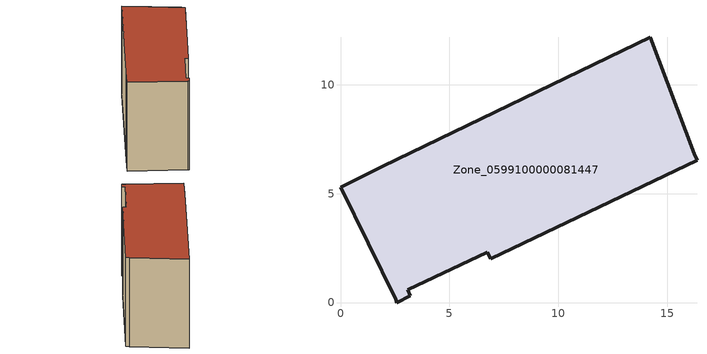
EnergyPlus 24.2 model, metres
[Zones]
Zone_0599100000081447
 floor ground (C_G): 14.22,12.17 16.25,6.83 16.37,6.54 6.9,2.01 6.73,2.31 3.08,0.58 3.21,0.3 2.59,0 2.54,0.15 0,5.29 1.95,6.25 z0
 wall outside (C_F): 6.73,2.31 6.9,2.01 16.37,6.54 16.25,6.83 14.22,12.17 1.95,6.25 0,5.29 2.54,0.15 2.59,0 3.21,0.3 3.08,0.58 6.73,2.31 z0:9.44
 roof outside (C_R): 16.25,6.83 14.22,12.17 1.95,6.25 0,5.29 2.54,0.15 2.59,0 3.21,0.3 3.08,0.58 6.73,2.31 6.9,2.01 16.37,6.54 z9.44
[BUILDING]
Pand.0599100000081447: North Axis=0; Terrain=City; Loads Convergence Tolerance Value=0.04; Temperature Convergence Tolerance Value=0.4; Solar Distribution=FullExterior; Maximum Number of Warmup Days=25; Minimum Number of Warmup Days=1
[Site:Location]
Rotterdam.The.Hague.AP_ZH_NLD Design_Conditions: Latitude=51.96; Longitude=4.45; Time Zone=1; Elevation=-4.5
[SITE:GROUNDTEMPERATURE:BUILDINGSURFACE]
18, 18, 18, 18, 18, 18, 18, 18, 18, 18, 18, 18
[MATERIAL] Thermal Absorptance=0.9; Solar Absorptance=0.7; Visible Absorptance=0.7
Name | Roughness | Thickness | Conductivity | Density | Specific Heat
G.D.1965 | MediumSmooth | 0.15 | 1 | 540 | 1210
F.D.1965 | Rough | 0.3 | 0.857143 | 1920 | 840
R.D.1965 | MediumRough | 0.2 | 0.08 | 1500 | 1000
[CONSTRUCTION]
C_G: G.D.1965
C_F: F.D.1965
C_R: R.D.1965
[ZONE]
Zone_0599100000081447: Type=1; Multiplier=1; Ceiling Height=Autocalculate; Volume=Autocalculate; Floor Area=autocalculate; Part of Total Floor Area=Yes
[ZONEINFILTRATION:DESIGNFLOWRATE]
Infil_Zone_0599100000081447: Zone or ZoneList or Space or SpaceList=Zone_0599100000081447; Schedule=AlwaysOn; Design Flow Rate Calculation Method=Flow/Area; Flow Rate per Floor Area=0.0042; Constant Term Coefficient=1; Temperature Term Coefficient=0; Velocity Term Coefficient=0; Velocity Squared Term Coefficient=0
[HVACTEMPLATE:ZONE:IDEALLOADSAIRSYSTEM]
Zone_0599100000081447: Maximum Heating Supply Air Temperature=50; Minimum Cooling Supply Air Temperature=13; Maximum Heating Supply Air Humidity Ratio=0.0156; Minimum Cooling Supply Air Humidity Ratio=0.0077; Heating Limit=NoLimit; Cooling Limit=NoLimit; Dehumidification Control Type=ConstantSensibleHeatRatio; Cooling Sensible Heat Ratio=0.7; Dehumidification Setpoint=60; Humidification Control Type=None; Humidification Setpoint=30; Outdoor Air Method=None; Outdoor Air Flow Rate per Person=0.00944; Outdoor Air Flow Rate per Zone Floor Area=0; Outdoor Air Flow Rate per Zone=0; Demand Controlled Ventilation Type=None; Outdoor Air Economizer Type=NoEconomizer; Heat Recovery Type=None; Sensible Heat Recovery Effectiveness=0.7; Latent Heat Recovery Effectiveness=0.65
[ZONECONTROL:THERMOSTAT]
ThermostatControl_Zone_0599100000081447: Zone or ZoneList=Zone_0599100000081447; Control Type Schedule=DualSetpointControlType; Control 1=Thermostat_Zone_0599100000081447; Temperature Difference Between Cutout And Setpoint=0
[THERMOSTATSETPOINT:DUALSETPOINT]
Thermostat_Zone_0599100000081447: Heating Setpoint Temperature Schedule=HeatingSetpoint_Zone_0599100000081447; Cooling Setpoint Temperature Schedule=CoolingSetpoint_Zone_0599100000081447
[SCHEDULE:COMPACT]
HeatingSetpoint_Zone_0599100000081447: Through: 12/31, For: AllDays, Until: 24:00, 21
CoolingSetpoint_Zone_0599100000081447: Through: 12/31, For: AllDays, Until: 24:00, 24
DualSetpointControlType: Through: 12/31, For: AllDays, Until: 24:00, 4
AlwaysOn: Through: 12/31, For: AllDays, Until: 24:00, 1
